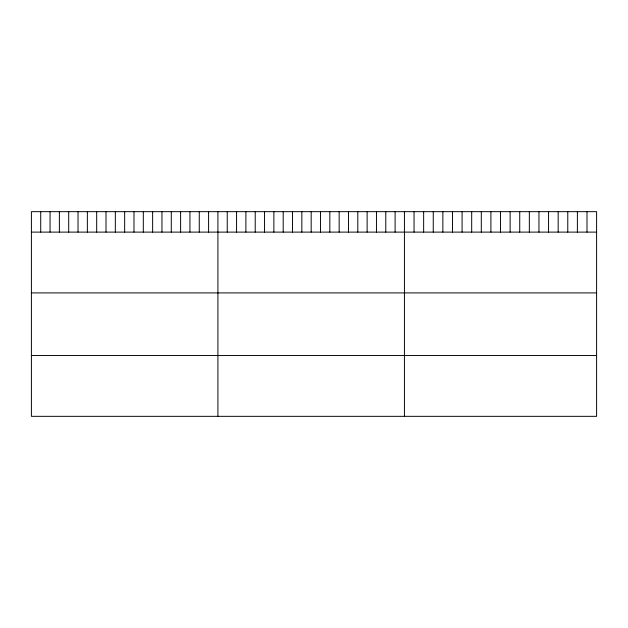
<?xml version="1.0" encoding="UTF-8"?>
<svg xmlns="http://www.w3.org/2000/svg" width="628" height="628" viewBox="0 0 628 628"><rect width="100%" height="100%" fill="white"/><g stroke="black" fill="none" stroke-linecap="round" stroke-linejoin="round"><path stroke-width="0.94" d="M596.6 232.109L596.6 416.333L31.4 416.333L31.4 211.667L596.6 211.667L596.6 232.109L31.4 232.109M31.4 292.907L596.6 292.907M31.4 355.542L596.6 355.542M586.992 211.667L586.992 232.109M577.383 211.667L577.383 232.109M567.775 211.667L567.775 232.109M558.166 211.667L558.166 232.109M548.558 211.667L548.558 232.109M538.95 211.667L538.95 232.109M529.341 211.667L529.341 232.109M519.733 211.667L519.733 232.109M510.124 211.667L510.124 232.109M500.516 211.667L500.516 232.109M490.908 211.667L490.908 232.109M481.299 211.667L481.299 232.109M471.691 211.667L471.691 232.109M462.082 211.667L462.082 232.109M452.474 211.667L452.474 232.109M442.866 211.667L442.866 232.109M433.257 211.667L433.257 232.109M423.649 211.667L423.649 232.109M414.04 211.667L414.04 232.109M404.432 211.667L404.432 416.333M395.106 211.667L395.106 232.109M385.78 211.667L385.78 232.109M376.455 211.667L376.455 232.109M367.129 211.667L367.129 232.109M357.803 211.667L357.803 232.109M348.477 211.667L348.477 232.109M339.151 211.667L339.151 232.109M329.826 211.667L329.826 232.109M320.5 211.667L320.5 232.109M311.174 211.667L311.174 232.109M301.848 211.667L301.848 232.109M292.522 211.667L292.522 232.109M283.197 211.667L283.197 232.109M273.871 211.667L273.871 232.109M264.545 211.667L264.545 232.109M255.219 211.667L255.219 232.109M245.893 211.667L245.893 232.109M236.568 211.667L236.568 232.109M227.242 211.667L227.242 232.109M217.916 211.667L217.916 416.333M208.59 211.667L208.59 232.109M199.264 211.667L199.264 232.109M189.939 211.667L189.939 232.109M180.613 211.667L180.613 232.109M171.287 211.667L171.287 232.109M161.961 211.667L161.961 232.109M152.635 211.667L152.635 232.109M143.31 211.667L143.31 232.109M133.984 211.667L133.984 232.109M124.658 211.667L124.658 232.109M115.332 211.667L115.332 232.109M106.006 211.667L106.006 232.109M96.681 211.667L96.681 232.109M87.355 211.667L87.355 232.109M78.029 211.667L78.029 232.109M68.703 211.667L68.703 232.109M59.377 211.667L59.377 232.109M50.052 211.667L50.052 232.109M40.726 211.667L40.726 232.109"/></g></svg>
